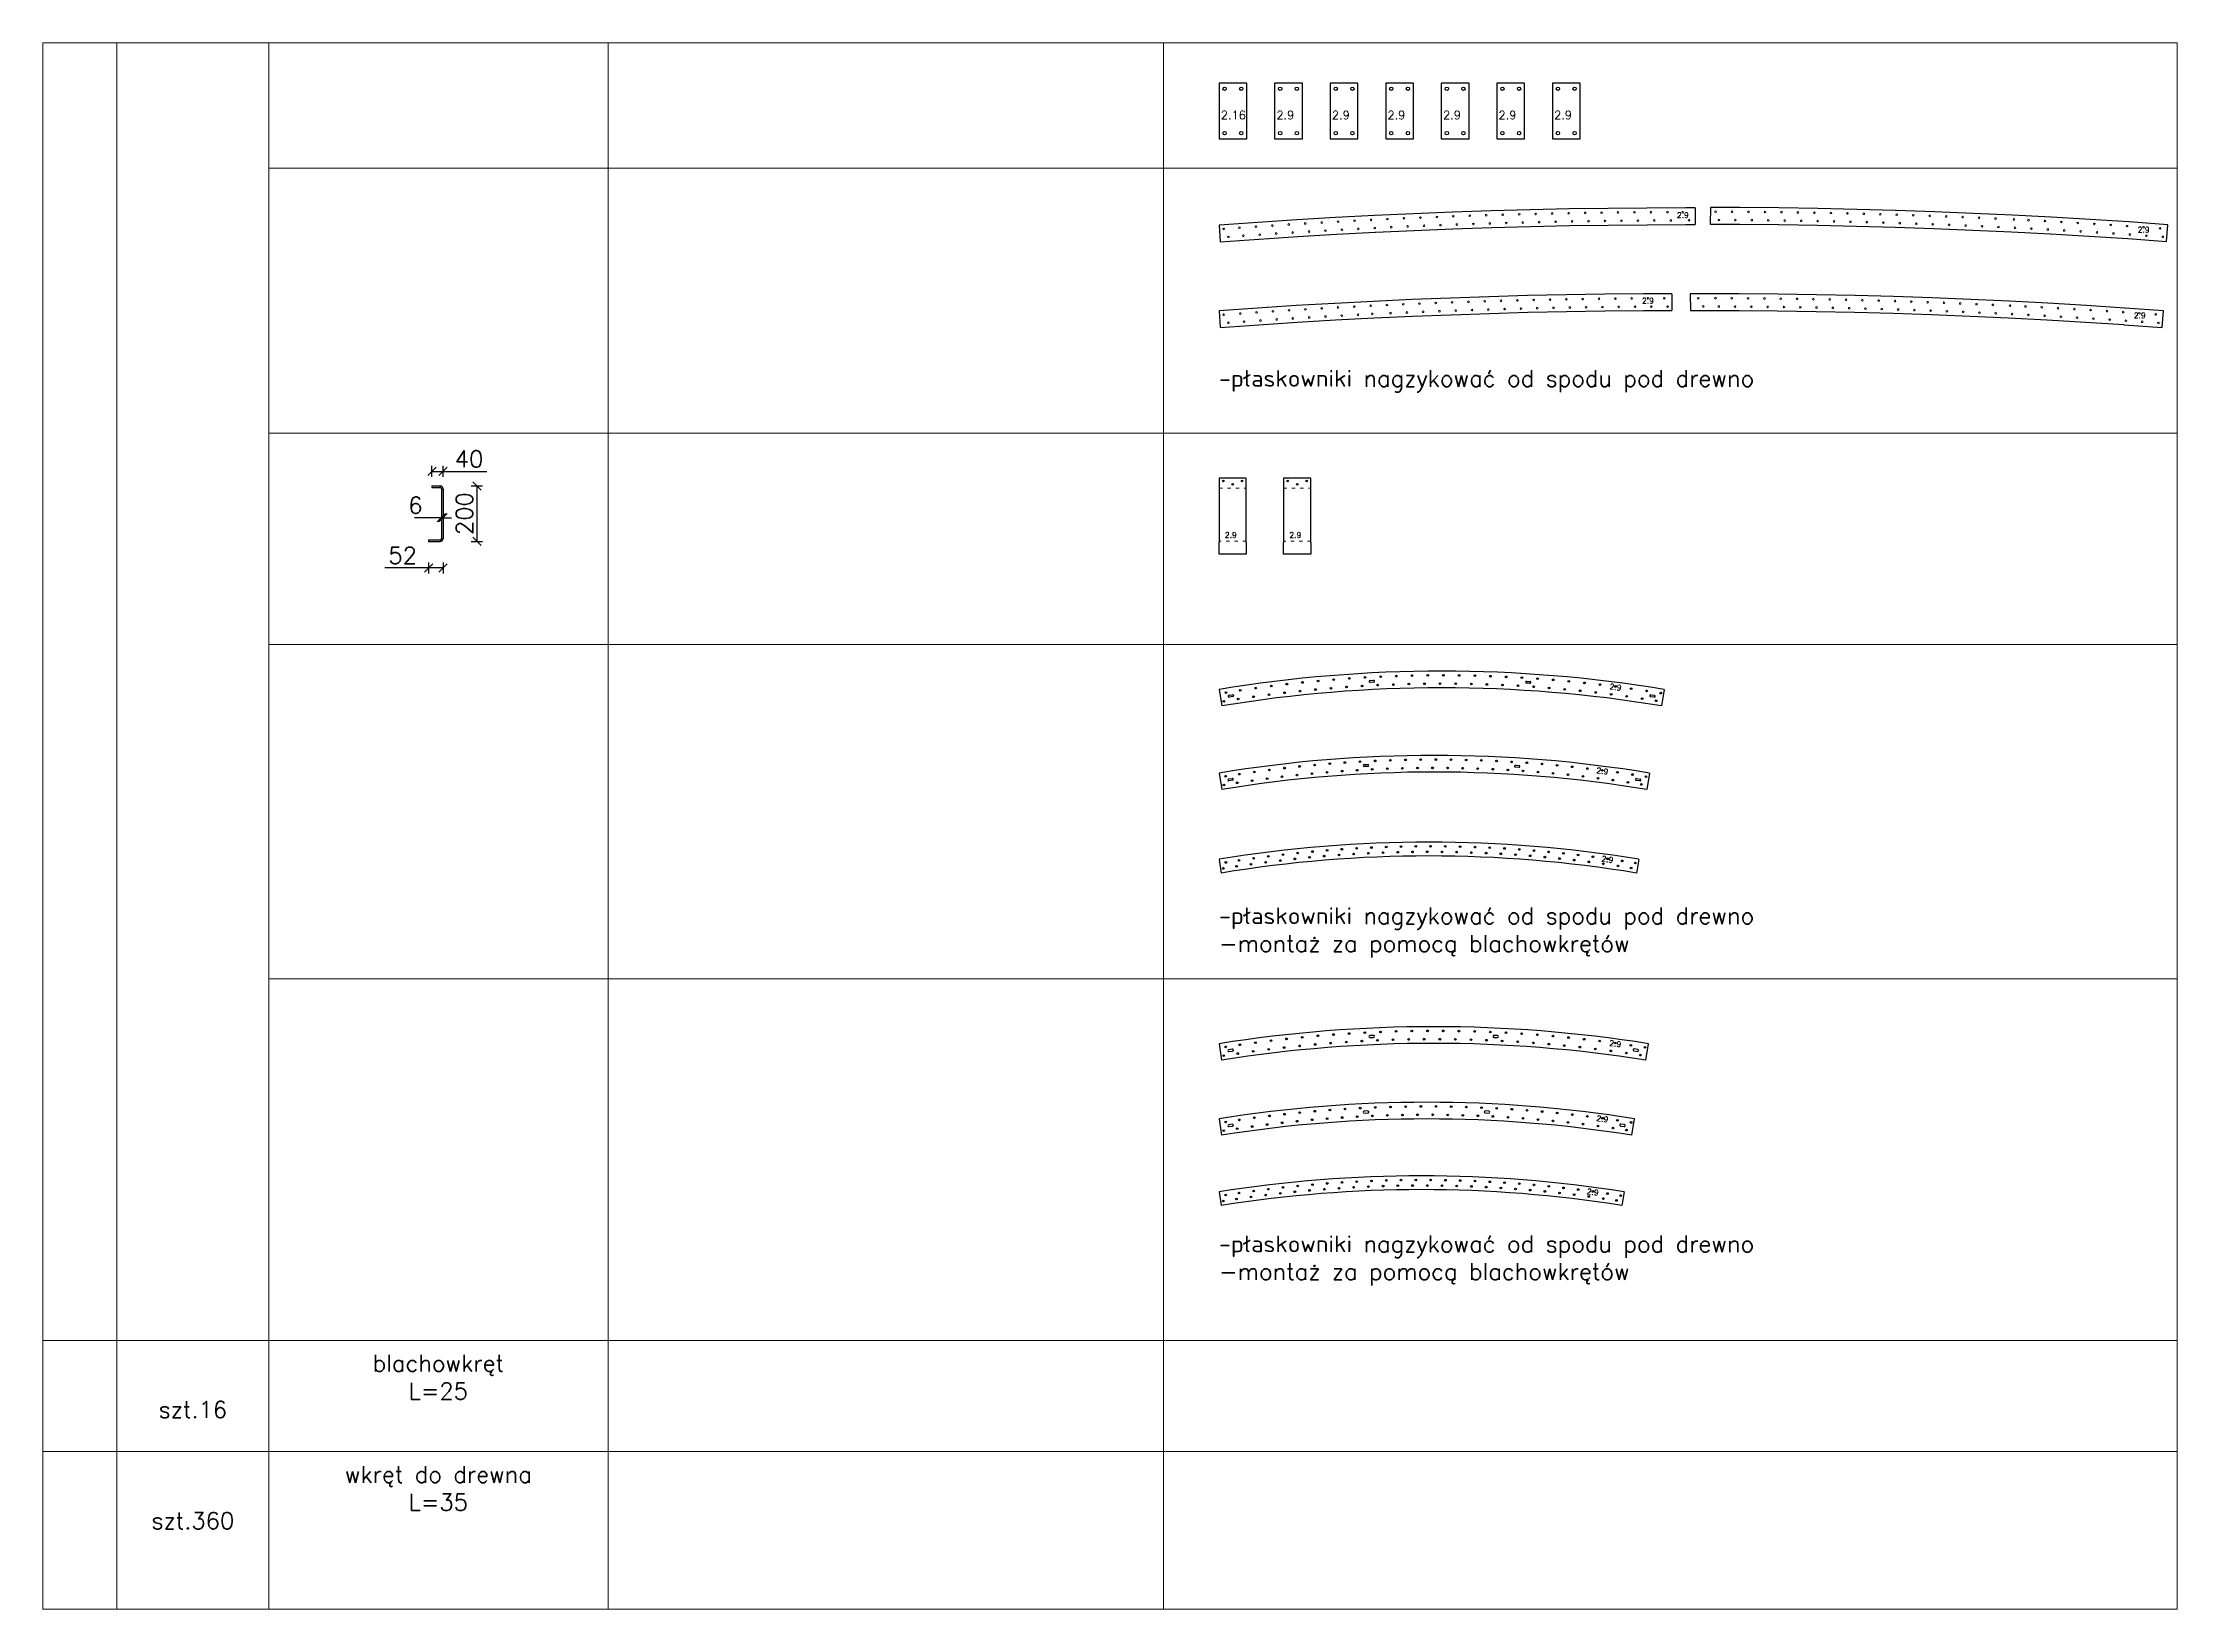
# Model space of a CAD drawing. Header units: millimetres. Extents: x 5046 to 103012, y -15969 to 47766.
# Drawn here: x 69961 to 77646, y 12047 to 17688 of the extents above; entities that cross this region are included whole.
import ezdxf

# ---------------------------------------------------------------- set-up
doc = ezdxf.new("R2010")
doc.units = ezdxf.units.MM
doc.linetypes.add('ACAD_ISO03W100', pattern=[30, 12, -18])
doc.layers.get('0').update_dxf_attribs({"lineweight": 0})
doc.layers.get('Defpoints').update_dxf_attribs({"lineweight": 0})
for name, color, linetype, lineweight in [('DIM', 3, 'Continuous', 0), ('Pomocnicze', 252, 'Continuous', 0), ('TEXT', 2, 'Continuous', 0)]:
    doc.layers.add(name, color=color, linetype=linetype, lineweight=lineweight)
doc.styles.add('Opisy 1-20', font='simplex.shx', dxfattribs={"height": 100})
doc.styles.add('Skala 1-20', font='simplex.shx', dxfattribs={"height": 60})
doc.styles.add('Skala 1-50', font='simplex.shx', dxfattribs={"height": 120})
doc.dimstyles.new('Skala 1-20', dxfattribs={"dimtxt": 6, "dimasz": 30, "dimexe": 20, "dimexo": 0.625, "dimgap": 15, "dimtad": 1, "dimdec": 0, "dimtxsty": 'Skala 1-20', "dimblk": 'OBLIQUE', "dimcen": 2.5, "dimadec": 0, "dimazin": 0, "dimtfac": 1, "dimtdec": 0, "dimtmove": 0, "dimatfit": 3, "dimldrblk": 'OBLIQUE', "dimfxl": 20, "dimfxlon": 1, "dimarcsym": 0})

# ---------------------------------------------------------------- blocks, each defined once
blk = doc.blocks.new('_Oblique')
at = {"color": 0, "linetype": 'ByBlock', "lineweight": -2}
blk.add_line((-0.5, -0.5), (0.5, 0.5), dxfattribs=at)
blk = doc.blocks.new('*D3242')
at = {"layer": 'Defpoints', "color": 0}
for p in [(71402.1, 16144.5), (71362.1, 16092.5), (71402.1, 16082)]:
    blk.add_point(p, dxfattribs=at)
at = {"layer": 'DIM', "color": 0, "lineweight": -2}
for p, q in [((71362.1, 16124.5), (71362.1, 16164.5)), ((71362.1, 16144.5), (71402.1, 16144.5)), ((71402.1, 16124.5), (71402.1, 16164.5)), ((71402.1, 16144.5), (71559.3, 16144.5))]:
    blk.add_line(p, q, dxfattribs=at)
at = {"layer": 'DIM', "color": 0, "linetype": 'ByBlock', "lineweight": -2, "xscale": 30, "yscale": 30, "zscale": 30, "rotation": 180}
blk.add_blockref('_Oblique', (71362.1, 16144.5), dxfattribs=at)
at = {"layer": 'DIM', "color": 0, "linetype": 'ByBlock', "lineweight": -2, "xscale": 30, "yscale": 30, "zscale": 30}
blk.add_blockref('_Oblique', (71402.1, 16144.5), dxfattribs=at)
at = {"layer": 'DIM', "color": 0, "insert": (71495.7, 16189.5), "char_height": 60, "attachment_point": 5, "style": 'Skala 1-20'}
blk.add_mtext('40', dxfattribs=at)
blk = doc.blocks.new('*D3243')
at = {"layer": 'Defpoints', "color": 0}
for p in [(71376.9, 16092.5), (71376.9, 15892.5), (71523.8, 15892.5)]:
    blk.add_point(p, dxfattribs=at)
at = {"layer": 'DIM', "color": 0, "lineweight": -2}
for p, q in [((71503.8, 16092.5), (71543.8, 16092.5)), ((71523.8, 16092.5), (71523.8, 15892.5)), ((71503.8, 15892.5), (71543.8, 15892.5))]:
    blk.add_line(p, q, dxfattribs=at)
at = {"layer": 'DIM', "color": 0, "linetype": 'ByBlock', "lineweight": -2, "xscale": 30, "yscale": 30, "zscale": 30}
for p, rotation in [((71523.8, 16092.5), 90), ((71523.8, 15892.5), 270)]:
    blk.add_blockref('_Oblique', p, dxfattribs=dict(at, rotation=rotation))
at = {"layer": 'DIM', "color": 0, "insert": (71478.8, 15992.5), "char_height": 60, "attachment_point": 5, "rotation": 90, "style": 'Skala 1-20'}
blk.add_mtext('200', dxfattribs=at)
blk = doc.blocks.new('*D3244')
at = {"layer": 'Defpoints', "color": 0}
for p in [(71396.1, 15978), (71396.1, 15977.5), (71402.1, 15978)]:
    blk.add_point(p, dxfattribs=at)
at = {"layer": 'DIM', "color": 0, "lineweight": -2}
for p, q in [((71396.1, 15977.5), (71299, 15977.5)), ((71396.1, 15977.5), (71396.1, 15957.5)), ((71402.1, 15977.5), (71396.1, 15977.5)), ((71402.1, 15977.5), (71402.1, 15957.5)), ((71402.1, 15977.5), (71432.1, 15977.5))]:
    blk.add_line(p, q, dxfattribs=at)
at = {"layer": 'DIM', "color": 0, "linetype": 'ByBlock', "lineweight": -2, "xscale": 30, "yscale": 30, "zscale": 30}
blk.add_blockref('_Oblique', (71396.1, 15977.5), dxfattribs=at)
at = {"layer": 'DIM', "color": 0, "linetype": 'ByBlock', "lineweight": -2, "xscale": 30, "yscale": 30, "zscale": 30, "rotation": 180}
blk.add_blockref('_Oblique', (71402.1, 15977.5), dxfattribs=at)
at = {"layer": 'DIM', "color": 0, "insert": (71302.6, 16022.5), "char_height": 60, "attachment_point": 5, "style": 'Skala 1-20'}
blk.add_mtext('6', dxfattribs=at)
blk = doc.blocks.new('*D3245')
at = {"layer": 'Defpoints', "color": 0}
for p in [(71402.1, 15914.3), (71350.1, 15892.5), (71350.1, 15797.1)]:
    blk.add_point(p, dxfattribs=at)
at = {"layer": 'DIM', "color": 0, "lineweight": -2}
for p, q in [((71350.1, 15797.1), (71193, 15797.1)), ((71350.1, 15817.1), (71350.1, 15777.1)), ((71402.1, 15797.1), (71350.1, 15797.1)), ((71402.1, 15817.1), (71402.1, 15777.1))]:
    blk.add_line(p, q, dxfattribs=at)
at = {"layer": 'DIM', "color": 0, "linetype": 'ByBlock', "lineweight": -2, "xscale": 30, "yscale": 30, "zscale": 30, "rotation": 180}
blk.add_blockref('_Oblique', (71350.1, 15797.1), dxfattribs=at)
at = {"layer": 'DIM', "color": 0, "linetype": 'ByBlock', "lineweight": -2, "xscale": 30, "yscale": 30, "zscale": 30}
blk.add_blockref('_Oblique', (71402.1, 15797.1), dxfattribs=at)
at = {"layer": 'DIM', "color": 0, "insert": (71256.6, 15842.1), "char_height": 60, "attachment_point": 5, "style": 'Skala 1-20'}
blk.add_mtext('52', dxfattribs=at)

msp = doc.modelspace()

# ---------------------------------------------------------------- linework, layer by layer
at = {"color": 7, "linetype": 'Continuous', "lineweight": 25}
for p, q in [((74296, 17542.6), (74196, 17542.6)), ((74196, 17542.6), (74196, 17342.6)), ((74296, 17342.6), (74296, 17542.6)), ((74496, 17542.6), (74396, 17542.6)), ((74396, 17542.6), (74396, 17342.6)), ((74496, 17342.6), (74496, 17542.6)), ((74696, 17542.6), (74596, 17542.6)), ((74596, 17542.6), (74596, 17342.6)), ((74696, 17342.6), (74696, 17542.6)), ((74896, 17542.6), (74796, 17542.6)), ((74796, 17542.6), (74796, 17342.6)), ((74896, 17342.6), (74896, 17542.6)), ((75096, 17542.6), (74996, 17542.6)), ((74996, 17542.6), (74996, 17342.6)), ((75096, 17342.6), (75096, 17542.6)), ((75296, 17542.6), (75196, 17542.6)), ((75196, 17542.6), (75196, 17342.6)), ((75296, 17342.6), (75296, 17542.6)), ((75496, 17542.6), (75396, 17542.6)), ((75396, 17542.6), (75396, 17342.6)), ((75496, 17342.6), (75496, 17542.6)), ((74196, 17342.6), (74296, 17342.6)), ((74396, 17342.6), (74496, 17342.6)), ((74596, 17342.6), (74696, 17342.6)), ((74796, 17342.6), (74896, 17342.6)), ((74996, 17342.6), (75096, 17342.6)), ((75196, 17342.6), (75296, 17342.6)), ((75396, 17342.6), (75496, 17342.6)), ((71362.1, 16092.5), (71362.1, 16086.5)), ((71362.1, 16092.5), (71391.6, 16092.5)), ((71362.1, 16086.5), (71391.6, 16086.5)), ((71391.6, 16086.5), (71391.6, 16092.5)), ((71396.1, 16082), (71402.1, 16082)), ((71396.1, 16082), (71396.1, 15903.1)), ((71402.1, 16082), (71402.1, 15903.1)), ((74294, 16120.1), (74196, 16120.1)), ((74196, 16120.1), (74196, 15888.1)), ((74294, 15888.1), (74294, 16120.1)), ((74526.4, 16120.1), (74428.4, 16120.1)), ((74428.4, 16120.1), (74428.4, 15888.1)), ((74526.4, 15888.1), (74526.4, 16120.1)), ((71350.1, 15898.5), (71350.1, 15892.5)), ((71350.1, 15898.5), (71391.6, 15898.5)), ((71350.1, 15898.5), (71350.1, 15892.5)), ((71350.1, 15892.5), (71391.6, 15892.5)), ((71391.6, 15898.5), (71391.6, 15892.5)), ((71396.1, 15903.1), (71402.1, 15903.1)), ((74196, 15846.6), (74196, 15888.1)), ((74294, 15846.6), (74196, 15846.6)), ((74294, 15888.1), (74294, 15846.6)), ((74428.4, 15846.6), (74428.4, 15888.1)), ((74526.4, 15846.6), (74428.4, 15846.6)), ((74526.4, 15888.1), (74526.4, 15846.6)), ((74739.4, 15392), (74752.4, 15392.7)), ((74752.8, 15385.7), (74739.8, 15385)), ((75315.3, 15381.5), (75302.3, 15382.3)), ((75302.8, 15389.3), (75315.7, 15388.4)), ((74196, 15359.4), (74205.9, 15300.3)), ((74231.9, 15338.4), (74244.7, 15340.4)), ((74245.8, 15333.5), (74233, 15331.5)), ((75762.6, 15331.4), (75749.8, 15333.4)), ((75750.9, 15340.3), (75763.7, 15338.3)), ((75798.7, 15359.4), (75788.8, 15300.3)), ((74718.1, 15088.8), (74731.1, 15089.4)), ((74731.5, 15082.4), (74718.5, 15081.8)), ((75275.5, 15078.7), (75262.5, 15079.5)), ((75262.9, 15086.5), (75275.9, 15085.7)), ((74196, 15058.3), (74205.9, 14999.2)), ((74230.5, 15037.1), (74243.3, 15039.1)), ((74244.4, 15032.2), (74231.6, 15030.2)), ((75711.1, 15030), (75698.2, 15032)), ((75699.3, 15038.9), (75712.1, 15036.9)), ((75745.6, 15058.3), (75735.7, 14999.2)), ((74196, 14747.7), (74203.8, 14698.3)), ((75707.1, 14747.7), (75698.9, 14698.4)), ((74196, 14083.7), (74205.1, 14024.4)), ((74243.5, 14064.3), (74230.6, 14062.3)), ((74751.5, 14113.7), (74738.5, 14113.1)), ((74738.8, 14106.1), (74751.8, 14106.7)), ((75185.6, 14106.7), (75198.6, 14106.1)), ((75198.9, 14113.1), (75185.9, 14113.7)), ((75703.5, 14062.9), (75690.6, 14064.8)), ((75732.1, 14024.5), (75741.6, 14083.7)), ((74231.7, 14055.4), (74244.5, 14057.4)), ((75689.6, 14057.9), (75702.4, 14056)), ((74731.6, 13841.6), (74718.6, 13841)), ((74718.9, 13834), (74731.9, 13834.6)), ((75154.2, 13834.7), (75167.2, 13834.1)), ((75167.5, 13841.1), (75154.5, 13841.6)), ((74196, 13813.5), (74205.1, 13754.2)), ((74243.5, 13794.1), (74230.6, 13792.1)), ((74231.7, 13785.2), (74244.5, 13787.2)), ((75641.5, 13787.4), (75654.4, 13785.5)), ((75655.4, 13792.4), (75642.6, 13794.3)), ((75682.2, 13754.3), (75691.8, 13813.5)), ((74196, 13550.4), (74203.6, 13500.9)), ((75654.4, 13550.4), (75646.4, 13501))]:
    msp.add_line(p, q, dxfattribs=at)
at = {"color": 93, "linetype": 'Continuous', "lineweight": 25}
for p, q in [((75910.3, 17093.4), (75910.1, 17033.4)), ((75964.8, 17094.8), (75964.6, 17034.8)), ((75826.1, 16784.2), (75826.3, 16724.2)), ((75892.7, 16784.5), (75892.9, 16724.5))]:
    msp.add_line(p, q, dxfattribs=at)
for points in [[(75910.3, 17093.4), (75876.8, 17093.5), (75876.6, 17093.5), (75736.6, 17093), (75736.4, 17093), (75596.4, 17091.7), (75596.2, 17091.7), (75456.2, 17089.6), (75456, 17089.6), (75316.1, 17086.6), (75315.9, 17086.6), (75176, 17082.7), (75175.8, 17082.7), (75035.9, 17078), (75035.7, 17078), (74895.8, 17072.4), (74895.6, 17072.4), (74755.7, 17065.9), (74755.5, 17065.9), (74615.7, 17058.6), (74615.5, 17058.6), (74475.8, 17050.4), (74475.6, 17050.4), (74335.9, 17041.4), (74335.7, 17041.4), (74196, 17031.5), (74200.4, 16971.6), (74339.7, 16981.5), (74339.9, 16981.5), (74479.3, 16990.5), (74479.5, 16990.5), (74618.8, 16998.7), (74619, 16998.7), (74758.5, 17006), (74758.7, 17006), (74898.1, 17012.4), (74898.3, 17012.4), (75037.9, 17018), (75038.1, 17018), (75177.6, 17022.7), (75177.8, 17022.7), (75317.4, 17026.6), (75317.6, 17026.6), (75457.1, 17029.6), (75457.3, 17029.6), (75596.9, 17031.7), (75597.1, 17031.7), (75736.8, 17033), (75737, 17033), (75876.6, 17033.5), (75876.8, 17033.5), (75910.1, 17033.4)], [(75964.6, 17034.8), (76070.9, 17034.5), (76071.1, 17034.5), (76210.7, 17033.2), (76210.9, 17033.2), (76350.5, 17031.1), (76350.7, 17031.1), (76490.3, 17028.1), (76490.5, 17028), (76630, 17024.2), (76630.2, 17024.2), (76769.8, 17019.5), (76770, 17019.5), (76909.5, 17013.9), (76909.7, 17013.9), (77049.1, 17007.4), (77049.3, 17007.4), (77188.8, 17000.2), (77189, 17000.1), (77328.4, 16992), (77328.6, 16992), (77467.9, 16983), (77468.1, 16983), (77607.4, 16973.1), (77611.8, 17032.9), (77472.1, 17042.8), (77471.9, 17042.8), (77332.2, 17051.9), (77332, 17051.9), (77192.3, 17060), (77192.1, 17060.1), (77052.3, 17067.4), (77052.1, 17067.4), (76912.3, 17073.8), (76912.1, 17073.8), (76772.2, 17079.4), (76772, 17079.4), (76632.1, 17084.2), (76631.9, 17084.2), (76491.9, 17088), (76491.7, 17088), (76351.8, 17091), (76351.6, 17091), (76211.6, 17093.2), (76211.4, 17093.2), (76071.4, 17094.5), (76071.2, 17094.5), (75964.8, 17094.8)], [(75826.1, 16784.2), (75723.9, 16783.9), (75723.7, 16783.9), (75584.9, 16782.7), (75584.7, 16782.6), (75445.9, 16780.5), (75445.7, 16780.5), (75306.9, 16777.5), (75306.7, 16777.5), (75167.9, 16773.7), (75167.7, 16773.7), (75029, 16769), (75028.8, 16769), (74890, 16763.4), (74889.8, 16763.4), (74751.1, 16757), (74750.9, 16757), (74612.3, 16749.8), (74612.1, 16749.8), (74473.5, 16741.7), (74473.3, 16741.7), (74334.8, 16732.7), (74334.6, 16732.7), (74196, 16722.9), (74200.4, 16663.1), (74338.6, 16672.8), (74338.8, 16672.8), (74477, 16681.8), (74477.2, 16681.8), (74615.4, 16689.9), (74615.6, 16689.9), (74753.9, 16697.1), (74754.1, 16697.1), (74892.4, 16703.5), (74892.6, 16703.5), (75030.9, 16709), (75031.2, 16709), (75169.5, 16713.7), (75169.7, 16713.7), (75308.2, 16717.5), (75308.4, 16717.5), (75446.8, 16720.5), (75447, 16720.5), (75585.4, 16722.7), (75585.6, 16722.7), (75724.1, 16723.9), (75724.3, 16723.9), (75826.3, 16724.2)], [(75892.9, 16724.5), (75929.4, 16724.6), (75929.6, 16724.6), (76068.1, 16724.1), (76068.3, 16724.1), (76206.7, 16722.9), (76206.9, 16722.9), (76345.4, 16720.7), (76345.6, 16720.7), (76484, 16717.8), (76484.2, 16717.7), (76622.6, 16713.9), (76622.8, 16713.9), (76761.2, 16709.2), (76761.4, 16709.2), (76899.8, 16703.7), (76900, 16703.7), (77038.3, 16697.3), (77038.5, 16697.3), (77176.8, 16690.1), (77177, 16690.1), (77315.2, 16682), (77315.4, 16682), (77453.6, 16673.1), (77453.8, 16673), (77591.9, 16663.3), (77596.4, 16723.1), (77457.8, 16732.9), (77457.6, 16732.9), (77319.1, 16741.9), (77318.9, 16741.9), (77180.3, 16750), (77180.1, 16750), (77041.4, 16757.2), (77041.2, 16757.2), (76902.5, 16763.6), (76902.3, 16763.6), (76763.6, 16769.2), (76763.4, 16769.2), (76624.7, 16773.9), (76624.5, 16773.9), (76485.7, 16777.7), (76485.5, 16777.7), (76346.7, 16780.7), (76346.5, 16780.7), (76207.7, 16782.9), (76207.5, 16782.9), (76068.6, 16784.1), (76068.4, 16784.1), (75929.6, 16784.6), (75929.4, 16784.6), (75892.7, 16784.5)]]:
    msp.add_lwpolyline(points, dxfattribs=at)
at = {"color": 7, "linetype": 'Continuous', "lineweight": 25}
for centre, radius in [((74216, 17522.6), 6), ((74276, 17522.6), 6), ((74416, 17522.6), 6), ((74476, 17522.6), 6), ((74616, 17522.6), 6), ((74676, 17522.6), 6), ((74816, 17522.6), 6), ((74876, 17522.6), 6), ((75016, 17522.6), 6), ((75076, 17522.6), 6), ((75216, 17522.6), 6), ((75276, 17522.6), 6), ((75416, 17522.6), 6), ((75476, 17522.6), 6), ((74216, 17362.6), 6), ((74276, 17362.6), 6), ((74416, 17362.6), 6), ((74476, 17362.6), 6), ((74616, 17362.6), 6), ((74676, 17362.6), 6), ((74816, 17362.6), 6), ((74876, 17362.6), 6), ((75016, 17362.6), 6), ((75076, 17362.6), 6), ((75216, 17362.6), 6), ((75276, 17362.6), 6), ((75416, 17362.6), 6), ((75476, 17362.6), 6), ((74211, 16110.1), 2.5), ((74245, 16098.1), 2.5), ((74279, 16110.1), 2.5), ((74443.4, 16110.1), 2.5), ((74477.4, 16098.1), 2.5), ((74511.4, 16110.1), 2.5), ((74384, 15371.7), 3), ((74440.1, 15378.5), 3), ((74496.3, 15384.6), 3), ((74552.5, 15390.1), 3), ((74608.8, 15394.9), 3), ((74655.1, 15368.3), 3), ((74665.1, 15399), 3), ((74711.2, 15371.9), 3), ((74721.5, 15402.6), 3), ((74767.2, 15374.9), 3), ((74778, 15405.4), 3), ((74823.3, 15377.2), 3), ((74834.4, 15407.6), 3), ((74879.5, 15378.9), 3), ((74890.9, 15409.2), 3), ((74935.6, 15380), 3), ((74947.4, 15410.1), 3), ((74991.7, 15380.3), 3), ((75003.9, 15410.3), 3), ((75047.9, 15380.1), 3), ((75060.4, 15409.9), 3), ((75104, 15379.2), 3), ((75116.9, 15408.9), 3), ((75160.2, 15377.6), 3), ((75173.3, 15407.2), 3), ((75216.3, 15375.4), 3), ((75229.8, 15404.8), 3), ((75272.3, 15372.6), 3), ((75286.2, 15401.8), 3), ((75328.4, 15369.1), 3), ((75342.6, 15398.1), 3), ((75398.9, 15393.8), 3), ((75455.2, 15388.9), 3), ((75511.4, 15383.2), 3), ((75567.5, 15377), 3), ((75623.6, 15370.1), 3), ((74213.3, 15316.7), 3), ((74221.2, 15348.4), 3), ((74264.6, 15324.8), 3), ((74272.1, 15356.3), 3), ((74320.1, 15332.9), 3), ((74328, 15364.3), 3), ((74375.8, 15340.4), 3), ((74431.5, 15347.3), 3), ((74487.3, 15353.5), 3), ((74543.2, 15359.1), 3), ((74599.1, 15364), 3), ((75384.4, 15364.9), 3), ((75440.3, 15360.1), 3), ((75496.2, 15354.7), 3), ((75552, 15348.6), 3), ((75607.8, 15341.9), 3), ((75663.4, 15334.5), 3), ((75679.6, 15362.5), 3), ((75719, 15326.5), 3), ((75735.5, 15354.3), 3), ((75769.6, 15318.6), 3), ((75786.4, 15346.3), 3), ((74322.9, 15062.4), 3), ((74377.1, 15069.6), 3), ((74431.4, 15076.2), 3), ((74485.7, 15082.1), 3), ((74540.1, 15087.4), 3), ((74584.8, 15061.2), 3), ((74594.5, 15092), 3), ((74639, 15065.3), 3), ((74649, 15096.1), 3), ((74693.2, 15068.8), 3), ((74703.5, 15099.5), 3), ((74747.4, 15071.7), 3), ((74758.1, 15102.2), 3), ((74801.6, 15074), 3), ((74812.7, 15104.4), 3), ((74855.9, 15075.6), 3), ((74867.3, 15105.9), 3), ((74910.2, 15076.6), 3), ((74922, 15106.8), 3), ((74964.5, 15077), 3), ((74976.6, 15107), 3), ((75018.8, 15076.8), 3), ((75031.3, 15106.6), 3), ((75073.1, 15075.9), 3), ((75085.9, 15105.6), 3), ((75127.3, 15074.4), 3), ((75140.5, 15104), 3), ((75181.6, 15072.3), 3), ((75195.1, 15101.7), 3), ((75235.8, 15069.6), 3), ((75249.7, 15098.8), 3), ((75290, 15066.2), 3), ((75304.2, 15095.3), 3), ((75344.2, 15062.2), 3), ((75358.7, 15091.1), 3), ((75413.1, 15086.3), 3), ((75467.5, 15080.9), 3), ((75521.8, 15074.8), 3), ((75576, 15068.1), 3), ((75630.2, 15060.8), 3), ((74213.3, 15015.6), 3), ((74219.8, 15047), 3), ((74261.4, 15023.2), 3), ((74268.9, 15054.6), 3), ((74315.1, 15031.1), 3), ((74368.9, 15038.3), 3), ((74422.8, 15045), 3), ((74476.7, 15051), 3), ((74530.8, 15056.4), 3), ((75398.3, 15057.5), 3), ((75452.3, 15052.3), 3), ((75506.3, 15046.4), 3), ((75560.2, 15039.9), 3), ((75614, 15032.8), 3), ((75667.8, 15025.1), 3), ((75684.2, 15052.9), 3), ((75716.5, 15017.5), 3), ((75733.3, 15045.2), 3), ((74373.3, 14758.4), 3), ((74426.1, 14764.8), 3), ((74479.1, 14770.5), 3), ((74521.9, 14754.7), 3), ((74532.1, 14775.7), 3), ((74574.7, 14759.4), 3), ((74585.1, 14780.2), 3), ((74627.6, 14763.4), 3), ((74638.2, 14784.2), 3), ((74680.5, 14766.8), 3), ((74691.4, 14787.5), 3), ((74733.4, 14769.7), 3), ((74744.6, 14790.2), 3), ((74786.4, 14771.9), 3), ((74797.8, 14792.3), 3), ((74839.4, 14773.5), 3), ((74851, 14793.7), 3), ((74892.4, 14774.5), 3), ((74904.3, 14794.6), 3), ((74945.4, 14774.9), 3), ((74957.5, 14794.8), 3), ((74998.4, 14774.6), 3), ((75010.8, 14794.4), 3), ((75051.5, 14773.8), 3), ((75064, 14793.4), 3), ((75104.5, 14772.3), 3), ((75117.2, 14791.8), 3), ((75157.4, 14770.2), 3), ((75170.4, 14789.6), 3), ((75210.4, 14767.6), 3), ((75223.6, 14786.8), 3), ((75263.3, 14764.3), 3), ((75276.8, 14783.3), 3), ((75316.2, 14760.4), 3), ((75329.9, 14779.3), 3), ((75369, 14755.8), 3), ((75382.9, 14774.6), 3), ((75435.9, 14769.3), 3), ((75488.8, 14763.4), 3), ((75541.7, 14756.9), 3), ((74211.4, 14714.8), 3), ((74220.1, 14736.4), 3), ((74258.8, 14722.3), 3), ((74267.8, 14743.8), 3), ((74311.2, 14730), 3), ((74320.5, 14751.4), 3), ((74363.8, 14737.1), 3), ((74416.4, 14743.5), 3), ((74469.1, 14749.4), 3), ((75421.8, 14750.7), 3), ((75474.5, 14745), 3), ((75527.1, 14738.6), 3), ((75579.7, 14731.7), 3), ((75594.4, 14749.8), 3), ((75632.2, 14724.1), 3), ((75647.1, 14742), 3), ((75679.6, 14716.7), 3), ((75694.8, 14734.5), 3), ((74220, 14072.3), 3), ((74270.9, 14080), 3), ((74326.9, 14087.7), 3), ((74374.6, 14063.5), 3), ((74383, 14094.8), 3), ((74430.3, 14070.1), 3), ((74439.1, 14101.2), 3), ((74486.2, 14076), 3), ((74495.3, 14107), 3), ((74542.1, 14081.2), 3), ((74551.6, 14112.2), 3), ((74598, 14085.8), 3), ((74607.9, 14116.7), 3), ((74654, 14089.8), 3), ((74664.2, 14120.5), 3), ((74710.1, 14093.1), 3), ((74720.6, 14123.7), 3), ((74766.2, 14095.8), 3), ((74777.1, 14126.2), 3), ((74822.3, 14097.8), 3), ((74833.5, 14128.1), 3), ((74878.4, 14099.2), 3), ((74890, 14129.4), 3), ((74934.6, 14099.9), 3), ((74946.5, 14130), 3), ((74990.7, 14100), 3), ((75003, 14129.9), 3), ((75046.9, 14099.4), 3), ((75059.5, 14129.2), 3), ((75103, 14098.2), 3), ((75116, 14127.8), 3), ((75159.1, 14096.3), 3), ((75172.5, 14125.8), 3), ((75215.2, 14093.8), 3), ((75228.9, 14123.1), 3), ((75271.3, 14090.6), 3), ((75285.3, 14119.8), 3), ((75327.3, 14086.8), 3), ((75341.6, 14115.8), 3), ((75383.3, 14082.3), 3), ((75398, 14111.1), 3), ((75439.2, 14077.2), 3), ((75454.2, 14105.9), 3), ((75495, 14071.4), 3), ((75510.4, 14099.9), 3), ((75550.8, 14065), 3), ((75566.5, 14093.3), 3), ((75622.5, 14086.1), 3), ((75678.5, 14078.2), 3), ((75729.4, 14070.5), 3), ((74212.7, 14040.8), 3), ((74263.3, 14048.5), 3), ((74318.9, 14056.3), 3), ((75606.5, 14058), 3), ((75662.2, 14050.3), 3), ((75712.7, 14042.7), 3), ((74486.1, 13835.6), 3), ((74540.5, 13840.6), 3), ((74595, 13845), 3), ((74649.5, 13848.7), 3), ((74704, 13851.8), 3), ((74758.6, 13854.2), 3), ((74813.2, 13856), 3), ((74867.9, 13857.2), 3), ((74922.5, 13857.8), 3), ((74977.2, 13857.7), 3), ((75031.8, 13857), 3), ((75086.4, 13855.7), 3), ((75141, 13853.7), 3), ((75195.6, 13851.1), 3), ((75250.2, 13847.9), 3), ((75304.7, 13844.1), 3), ((75359.1, 13839.6), 3), ((75413.5, 13834.5), 3), ((74212.7, 13770.6), 3), ((74220, 13802.1), 3), ((74261.4, 13778), 3), ((74269.1, 13809.5), 3), ((74315.2, 13785.6), 3), ((74323.2, 13816.9), 3), ((74369, 13792.6), 3), ((74377.4, 13823.8), 3), ((74423, 13798.9), 3), ((74431.7, 13830), 3), ((74477, 13804.6), 3), ((74531, 13809.7), 3), ((74585.1, 13814.1), 3), ((74639.3, 13818), 3), ((74693.5, 13821.2), 3), ((74747.7, 13823.8), 3), ((74802, 13825.7), 3), ((74856.3, 13827), 3), ((74910.6, 13827.7), 3), ((74964.9, 13827.8), 3), ((75019.1, 13827.3), 3), ((75073.4, 13826.1), 3), ((75127.7, 13824.3), 3), ((75181.9, 13821.8), 3), ((75236.1, 13818.8), 3), ((75290.3, 13815.1), 3), ((75344.4, 13810.8), 3), ((75398.5, 13805.8), 3), ((75452.5, 13800.2), 3), ((75467.9, 13828.7), 3), ((75506.5, 13794.1), 3), ((75522.1, 13822.4), 3), ((75560.3, 13787.2), 3), ((75576.3, 13815.4), 3), ((75614.1, 13779.8), 3), ((75630.4, 13807.8), 3), ((75662.8, 13772.5), 3), ((75679.5, 13800.3), 3), ((74220, 13538.9), 3), ((74258.6, 13524.5), 3), ((74267.7, 13546), 3), ((74311.2, 13531.9), 3), ((74320.5, 13553.3), 3), ((74363.7, 13538.7), 3), ((74373.3, 13560), 3), ((74416.4, 13544.9), 3), ((74426.2, 13566.1), 3), ((74469.1, 13550.5), 3), ((74479.2, 13571.5), 3), ((74521.9, 13555.5), 3), ((74532.2, 13576.4), 3), ((74574.8, 13559.8), 3), ((74585.3, 13580.6), 3), ((74627.6, 13563.6), 3), ((74638.4, 13584.2), 3), ((74680.6, 13566.7), 3), ((74691.6, 13587.2), 3), ((74733.5, 13569.2), 3), ((74744.8, 13589.6), 3), ((74786.5, 13571.1), 3), ((74798, 13591.4), 3), ((74839.5, 13572.4), 3), ((74851.3, 13592.6), 3), ((74892.6, 13573.1), 3), ((74904.5, 13593.1), 3), ((74945.6, 13573.2), 3), ((74957.8, 13593.1), 3), ((74998.6, 13572.6), 3), ((75011, 13592.4), 3), ((75051.6, 13571.5), 3), ((75064.3, 13591.1), 3), ((75104.6, 13569.7), 3), ((75117.5, 13589.2), 3), ((75157.6, 13567.3), 3), ((75170.7, 13586.6), 3), ((75210.5, 13564.3), 3), ((75223.8, 13583.5), 3), ((75263.4, 13560.7), 3), ((75277, 13579.7), 3), ((75316.3, 13556.5), 3), ((75330, 13575.4), 3), ((75369.1, 13551.7), 3), ((75383, 13570.4), 3), ((75421.8, 13546.3), 3), ((75436, 13564.8), 3), ((75474.5, 13540.2), 3), ((75488.9, 13558.6), 3), ((75527.1, 13533.6), 3), ((75541.7, 13551.7), 3), ((75579.6, 13526.3), 3), ((75594.4, 13544.3), 3), ((75642.1, 13537.1), 3), ((74211.2, 13517.3), 3), ((75627.1, 13519.2), 3)]:
    msp.add_circle(centre, radius, dxfattribs=at)
at = {"color": 93}
for centre in [(74980.1, 17060.9), (75039.4, 17063.2), (75098.6, 17065.3), (75157.9, 17067.2), (75217.3, 17069), (75276.5, 17070.6), (75335.8, 17072.1), (75395.1, 17073.4), (75454.5, 17074.5), (75513.8, 17075.6), (75573, 17076.4), (75632.3, 17077.1), (75691.7, 17077.7), (75751.1, 17078.1), (75810.4, 17078.3), (75865.2, 17077.9), (75983.5, 17079.8), (76042.8, 17079.6), (76102.1, 17079.2), (76161.4, 17078.7), (76220.8, 17078), (76280, 17077.2), (76339.4, 17076.2), (76398.7, 17075), (76458, 17073.7), (76517.3, 17072.3), (76576.6, 17070.7), (76636, 17068.9), (76695.2, 17067), (76754.5, 17064.9), (76813.8, 17062.7), (76873.1, 17060.4), (74212.8, 17017.6), (74229.9, 16988.8), (74269.5, 17022.1), (74283.5, 16993), (74328.6, 17026.1), (74342.5, 16997), (74387.8, 17030.1), (74401.8, 17001.1), (74447, 17033.8), (74460.8, 17004.7), (74506.1, 17037.5), (74519.9, 17008.3), (74565.4, 17040.9), (74579, 17011.7), (74624.5, 17044.2), (74638.1, 17015), (74683.8, 17047.4), (74697.3, 17018.1), (74743.1, 17050.4), (74756.5, 17021.1), (74802.3, 17053.3), (74815.7, 17023.9), (74861.6, 17056), (74874.8, 17026.6), (74920.8, 17058.5), (74934, 17029.1), (74993.2, 17031.4), (75052.3, 17033.6), (75111.6, 17035.7), (75170.8, 17037.6), (75230.1, 17039.3), (75289.2, 17040.9), (75348.5, 17042.4), (75407.7, 17043.7), (75466.9, 17044.8), (75526.2, 17045.8), (75585.4, 17046.6), (75644.7, 17047.3), (75703.9, 17047.8), (75763.1, 17048.2), (75822.4, 17048.4), (75888, 17048.9), (75995.4, 17049.8), (76054.6, 17049.5), (76113.9, 17049.1), (76173.1, 17048.6), (76232.4, 17047.9), (76291.6, 17047), (76350.9, 17046), (76410.1, 17044.8), (76469.3, 17043.5), (76528.5, 17042), (76587.7, 17040.4), (76646.9, 17038.6), (76706.2, 17036.6), (76765.4, 17034.6), (76824.5, 17032.3), (76883.8, 17029.9), (76932.3, 17057.8), (76942.9, 17027.4), (76991.6, 17055.1), (77002.1, 17024.6), (77058, 17052), (77061.4, 17021.8), (77110.1, 17049.3), (77120.5, 17018.8), (77169.4, 17046.2), (77179.7, 17015.6), (77228.6, 17042.9), (77238.8, 17012.3), (77287.8, 17039.4), (77298, 17008.8), (77347.1, 17035.8), (77357.1, 17005.2), (77406.3, 17032.1), (77416.2, 17001.4), (77465.4, 17028.2), (77475.3, 16997.5), (77524.6, 17024.1), (77534.5, 16993.4), (77583.8, 17019.9), (77593.6, 16989.1), (74976.4, 16751.1), (75035.1, 16753.3), (75093.8, 16755.3), (75152.6, 16757.2), (75211.3, 16759), (75270.1, 16760.6), (75328.8, 16762), (75387.6, 16763.3), (75446.4, 16764.4), (75505.1, 16765.4), (75563.9, 16766.3), (75622.7, 16766.9), (75681.4, 16767.5), (75740.2, 16767.9), (75799, 16768.1), (75921.2, 16768.1), (75983.2, 16768.3), (76042, 16768.1), (76100.7, 16767.8), (76159.5, 16767.3), (76218.3, 16766.6), (76277.1, 16765.8), (76335.8, 16764.8), (76394.6, 16763.7), (76453.3, 16762.5), (76512.2, 16761), (76570.9, 16759.5), (76629.7, 16757.8), (76688.3, 16755.9), (76747.1, 16753.9), (76805.8, 16751.7), (74212.5, 16709), (74229.6, 16680.2), (74272.4, 16713.2), (74286.3, 16684.1), (74331, 16717.2), (74344.9, 16688), (74389.6, 16721), (74403.4, 16691.8), (74448.3, 16724.7), (74461.9, 16695.5), (74462, 16695.5), (74506.9, 16728.2), (74520.5, 16699), (74565.5, 16731.6), (74579.1, 16702.3), (74624.2, 16734.9), (74637.7, 16705.5), (74682.9, 16737.9), (74696.3, 16708.6), (74741.6, 16740.9), (74747.6, 16711.8), (74800.2, 16743.7), (74813.5, 16714.2), (74859, 16746.3), (74872.2, 16716.9), (74917.6, 16748.8), (74930.8, 16719.3), (74989.4, 16721.6), (75048.1, 16723.8), (75106.7, 16725.8), (75165.4, 16727.6), (75224.1, 16729.3), (75282.8, 16730.9), (75341.5, 16732.3), (75400.1, 16733.5), (75458.8, 16734.7), (75517.5, 16735.6), (75576.2, 16736.4), (75634.9, 16737.1), (75693.6, 16737.6), (75752.3, 16737.9), (75811, 16738.1), (75939.4, 16738.7), (75995.1, 16738.3), (76053.7, 16738.1), (76112.5, 16737.7), (76171.1, 16737.1), (76229.8, 16736.5), (76288.5, 16735.6), (76347.2, 16734.6), (76405.9, 16733.5), (76464.6, 16732.2), (76523.2, 16730.8), (76581.9, 16729.2), (76640.7, 16727.4), (76699.3, 16725.5), (76757.9, 16723.5), (76816.5, 16721.3), (76864.5, 16749.4), (76875.2, 16719), (76923.3, 16747), (76933.8, 16716.5), (76981.9, 16744.4), (76992.5, 16713.9), (77043.8, 16741.6), (77051.1, 16711.1), (77099.3, 16738.7), (77109.7, 16708.1), (77158, 16735.6), (77168.3, 16705.2), (77216.7, 16732.4), (77226.9, 16701.8), (77275.3, 16729.1), (77285.4, 16698.4), (77334, 16725.6), (77344, 16694.9), (77392.6, 16721.9), (77402.5, 16691.2), (77451.1, 16718.1), (77461, 16687.4), (77509.8, 16714.1), (77519.5, 16683.4), (77568.3, 16710), (77578.1, 16679.3)]:
    msp.add_circle(centre, 3, dxfattribs=at)
at = {"color": 7, "linetype": 'Continuous', "lineweight": 25}
for centre, radius, start, end in [((71391.6, 16082), 10.5, 0, 90), ((71391.6, 16082), 4.53, 0, 90), ((71391.6, 15903.1), 10.5, 270, 0), ((71391.6, 15903.1), 4.53, 270, 0), ((74997.4, 10520.6), 4904.7, 80.59664, 99.40336), ((74739.6, 15388.5), 3.5, 92.9543, 272.9543), ((74752.6, 15389.2), 3.5, 272.9543, 92.9543), ((75302.5, 15385.8), 3.5, 86.33421, 266.33421), ((75315.5, 15385), 3.5, 266.33421, 86.33421), ((74997.4, 10520.6), 4844.7, 80.59809, 99.40191), ((74232.4, 15335), 3.5, 98.95145, 278.95145), ((74245.3, 15337), 3.5, 278.95145, 98.95145), ((75750.3, 15336.8), 3.5, 81.03813, 261.03813), ((75763.1, 15334.8), 3.5, 261.03813, 81.03813), ((74970.8, 10377.8), 4744.2, 80.6006, 99.3994), ((74718.3, 15085.3), 3.5, 92.99116, 272.99116), ((74731.3, 15085.9), 3.5, 272.99116, 92.99116), ((75262.7, 15083), 3.5, 86.37107, 266.37107), ((75275.7, 15082.2), 3.5, 266.37107, 86.37107), ((74970.8, 10377.8), 4684.2, 80.60214, 99.39786), ((74231.1, 15033.6), 3.5, 98.94925, 278.94925), ((74243.9, 15035.6), 3.5, 278.94925, 98.94925), ((75698.8, 15035.5), 3.5, 81.03813, 261.03813), ((75711.6, 15033.5), 3.5, 261.03813, 81.03813), ((74951.6, 10185.9), 4624, 80.59556, 99.40444), ((74951.6, 10185.9), 4574, 80.59692, 99.40877), ((74968.8, 9240.3), 4904.7, 80.93437, 99.06563), ((74968.8, 9240.3), 4844.7, 80.93582, 99.07026), ((74244, 14060.8), 3.5, 278.62717, 98.62717), ((74738.6, 14109.6), 3.5, 92.63002, 272.63002), ((74751.6, 14110.2), 3.5, 272.63002, 92.63002), ((75185.8, 14110.2), 3.5, 87.373, 267.373), ((75198.7, 14109.6), 3.5, 267.373, 87.373), ((75690.1, 14061.4), 3.5, 81.33852, 261.33852), ((74231.2, 14058.9), 3.5, 98.62717, 278.62717), ((75702.9, 14059.4), 3.5, 261.33852, 81.33852), ((74943.9, 9128.6), 4744.2, 80.93002, 99.06998), ((74718.7, 13837.5), 3.5, 92.65858, 272.65858), ((74731.7, 13838.1), 3.5, 272.65858, 92.65858), ((75154.3, 13838.2), 3.5, 87.3625, 267.3625), ((75167.3, 13837.6), 3.5, 267.3625, 87.3625), ((74943.9, 9128.6), 4684.2, 80.93157, 99.07493), ((74231.2, 13788.7), 3.5, 98.61667, 278.61667), ((74244, 13790.6), 3.5, 278.61667, 98.61667), ((75642, 13790.9), 3.5, 81.40442, 261.40442), ((75654.9, 13788.9), 3.5, 261.40442, 81.40442), ((74925.2, 8984.2), 4624, 80.92657, 99.07343), ((74925.2, 8984.2), 4574, 80.92792, 99.07777)]:
    msp.add_arc(centre, radius, start, end, dxfattribs=at)
at = {"layer": 'Pomocnicze'}
for p, q in [((70228.1, 17688.5), (70228.1, 12047.1)), ((70774.3, 17688.5), (70774.3, 12047.1)), ((71996, 17688.5), (71996, 12047.1)), ((73996, 17688.5), (73996, 12047.1)), ((77646, 17236.5), (70774.3, 17236.5)), ((77646, 16282.4), (70774.3, 16282.4)), ((77646, 15521), (70774.3, 15521)), ((77646, 14317.7), (70774.3, 14317.7)), ((77646, 13015.1), (69960.6, 13015.1)), ((77646, 12615.1), (69960.6, 12615.1))]:
    msp.add_line(p, q, dxfattribs=at)
at = {"layer": 'Pomocnicze', "linetype": 'ACAD_ISO03W100'}
for p, q in [((74196, 16084.7), (74294, 16084.7)), ((74428.4, 16084.7), (74526.4, 16084.7)), ((74294, 15894), (74196, 15894)), ((74526.4, 15894), (74428.4, 15894))]:
    msp.add_line(p, q, dxfattribs=at)
at = {"layer": 'Pomocnicze'}
msp.add_lwpolyline([(69960.6, 17688.5), (69960.6, 12047.1), (77646, 12047.1), (77646, 17688.5)], close=True, dxfattribs=at)

# ---------------------------------------------------------------- texts
at = {"layer": 'TEXT', "attachment_point": 1}
for s, insert, char_height, width, style in [('2.16', (74202.3, 17442.9), 30, 74.012, 'Skala 1-50'), ('2.9', (74402.3, 17442.9), 30, 74.012, 'Skala 1-50'), ('2.9', (74602.3, 17442.9), 30, 74.012, 'Skala 1-50'), ('2.9', (74802.3, 17442.9), 30, 74.012, 'Skala 1-50'), ('2.9', (75002.3, 17442.9), 30, 74.012, 'Skala 1-50'), ('2.9', (75202.3, 17442.9), 30, 74.012, 'Skala 1-50'), ('2.9', (75402.3, 17442.9), 30, 74.012, 'Skala 1-50'), ('2.9', (75844.5, 17077.4), 20, 74.012, 'Skala 1-50'), ('2.9', (77503.2, 17024.9), 20, 74.012, 'Skala 1-50'), ('2.9', (75718.6, 16769.1), 20, 74.012, 'Skala 1-50'), ('2.9', (77489.4, 16716.2), 20, 74.012, 'Skala 1-50'), ('-płaskowniki nagzykować od spodu pod drewno', (74196, 16509.7), 60, 3450, 'Skala 1-20'), ('2.9', (74216.7, 15925.6), 20, 74.012, 'Skala 1-50'), ('2.9', (74449.1, 15925.6), 20, 74.012, 'Skala 1-50'), ('-płaskowniki nagzykować od spodu pod drewno\\P-montaż za pomocą blachowkrętów', (74196, 14574.6), 60, 3450, 'Skala 1-20'), ('-płaskowniki nagzykować od spodu pod drewno\\P-montaż za pomocą blachowkrętów', (74196, 13393), 60, 3450, 'Skala 1-20'), ('\\pxqc;{\\H0.6x;blachowkręt\\PL=25}', (70774.3, 12962.9), 100, 1221.678, 'Opisy 1-20'), ('\\pxqc;\\P{\\H0.6x;szt.16}', (70228.1, 12962.9), 100, 546.27, 'Opisy 1-20'), ('\\pxqc;{\\H0.6x;wkręt do drewna\\PL=35}', (70774.3, 12562.9), 100, 1221.678, 'Opisy 1-20'), ('\\pxqc;\\P{\\H0.6x;szt.360}', (70228.1, 12562.9), 100, 546.27, 'Opisy 1-20')]:
    msp.add_mtext(s, dxfattribs=dict(at, insert=insert, char_height=char_height, width=width, style=style))
at = {"layer": 'TEXT', "char_height": 20, "width": 74.012, "attachment_point": 1, "rotation": 351.96695, "style": 'Skala 1-50'}
for insert in [(75603.8, 15380.6), (75556.2, 15078.7), (75574.6, 14760.3), (75602.7, 14096.7), (75556.5, 13825.9), (75521.8, 13562.3)]:
    msp.add_mtext('2.9', dxfattribs=dict(at, insert=insert))

# ---------------------------------------------------------------- dimensions: what is measured, and where the dimension line sits
at = {"layer": 'DIM'}
for base, p1, p2, picture, middle in [((71402.1, 16144.5), (71362.1, 16092.5), (71402.1, 16082), '*D3242', (71495.7, 16189.5)), ((71396.1, 15977.5), (71402.1, 15978), (71396.1, 15978), '*D3244', (71302.6, 16022.5)), ((71350.1, 15797.1), (71402.1, 15914.3), (71350.1, 15892.5), '*D3245', (71256.6, 15842.1))]:
    dim = msp.add_linear_dim(base=base, p1=p1, p2=p2, dimstyle='Skala 1-20', dxfattribs=at)
    dim.commit()
    dim.dimension.update_dxf_attribs({"geometry": picture, "text_midpoint": middle})
dim = msp.add_linear_dim(base=(71523.8, 15892.5), p1=(71376.9, 16092.5), p2=(71376.9, 15892.5), angle=90, dimstyle='Skala 1-20', dxfattribs=at)
dim.commit()
dim.dimension.update_dxf_attribs({"geometry": '*D3243', "text_midpoint": (71478.8, 15992.5)})

doc.saveas('drawing.dxf')
